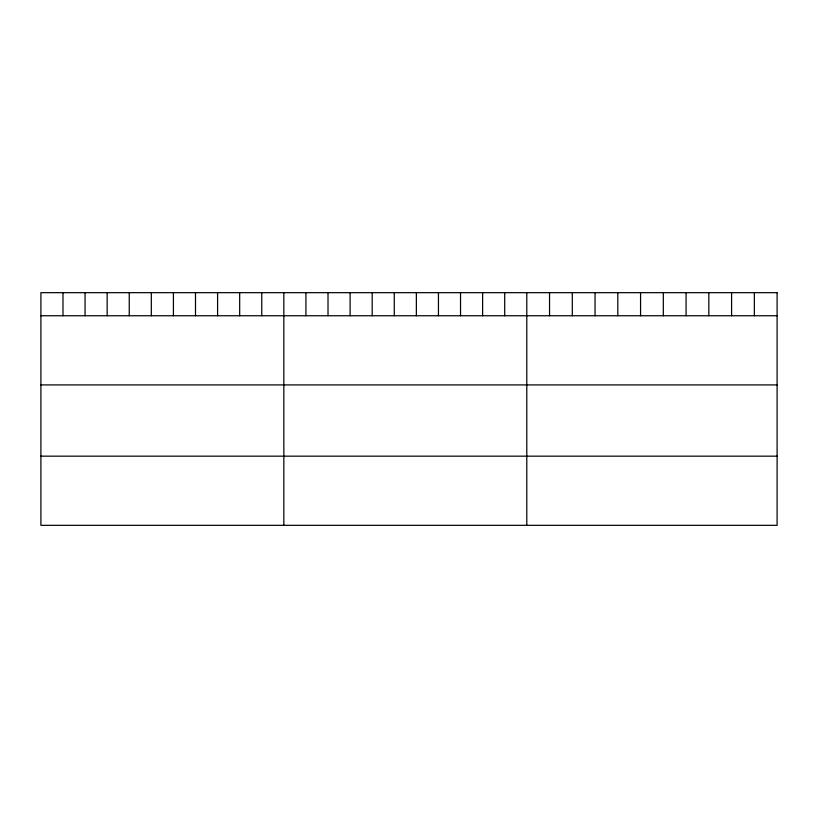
<?xml version="1.0" encoding="UTF-8"?>
<svg xmlns="http://www.w3.org/2000/svg" width="818" height="818" viewBox="0 0 818 818"><rect width="100%" height="100%" fill="white"/><g stroke="black" fill="none" stroke-linecap="round" stroke-linejoin="round"><path stroke-width="1.23" d="M40.9 315.748L777.1 315.748M40.9 384.91L777.1 384.91M40.9 456.168L777.1 456.168M754.349 292.67L754.349 315.748M731.589 292.67L731.589 315.748M708.838 292.67L708.838 315.748M686.077 292.67L686.077 315.748M663.326 292.67L663.326 315.748M640.566 292.67L640.566 315.748M617.815 292.67L617.815 315.748M595.054 292.67L595.054 315.748M572.303 292.67L572.303 315.748M549.543 292.67L549.543 315.748M526.792 292.67L526.792 525.33M504.706 292.67L504.706 315.748M482.62 292.67L482.62 315.748M460.534 292.67L460.534 315.748M438.448 292.67L438.448 315.748M416.362 292.67L416.362 315.748M394.276 292.67L394.276 315.748M372.19 292.67L372.19 315.748M350.104 292.67L350.104 315.748M328.018 292.67L328.018 315.748M305.932 292.67L305.932 315.748M283.846 292.67L283.846 525.33M261.76 292.67L261.76 315.748M239.674 292.67L239.674 315.748M217.588 292.67L217.588 315.748M195.502 292.67L195.502 315.748M173.416 292.67L173.416 315.748M151.33 292.67L151.33 315.748M129.244 292.67L129.244 315.748M107.158 292.67L107.158 315.748M85.072 292.67L85.072 315.748M62.986 292.67L62.986 315.748M777.1 292.67L40.9 292.67L40.9 525.33L777.1 525.33L777.1 292.67"/></g></svg>
